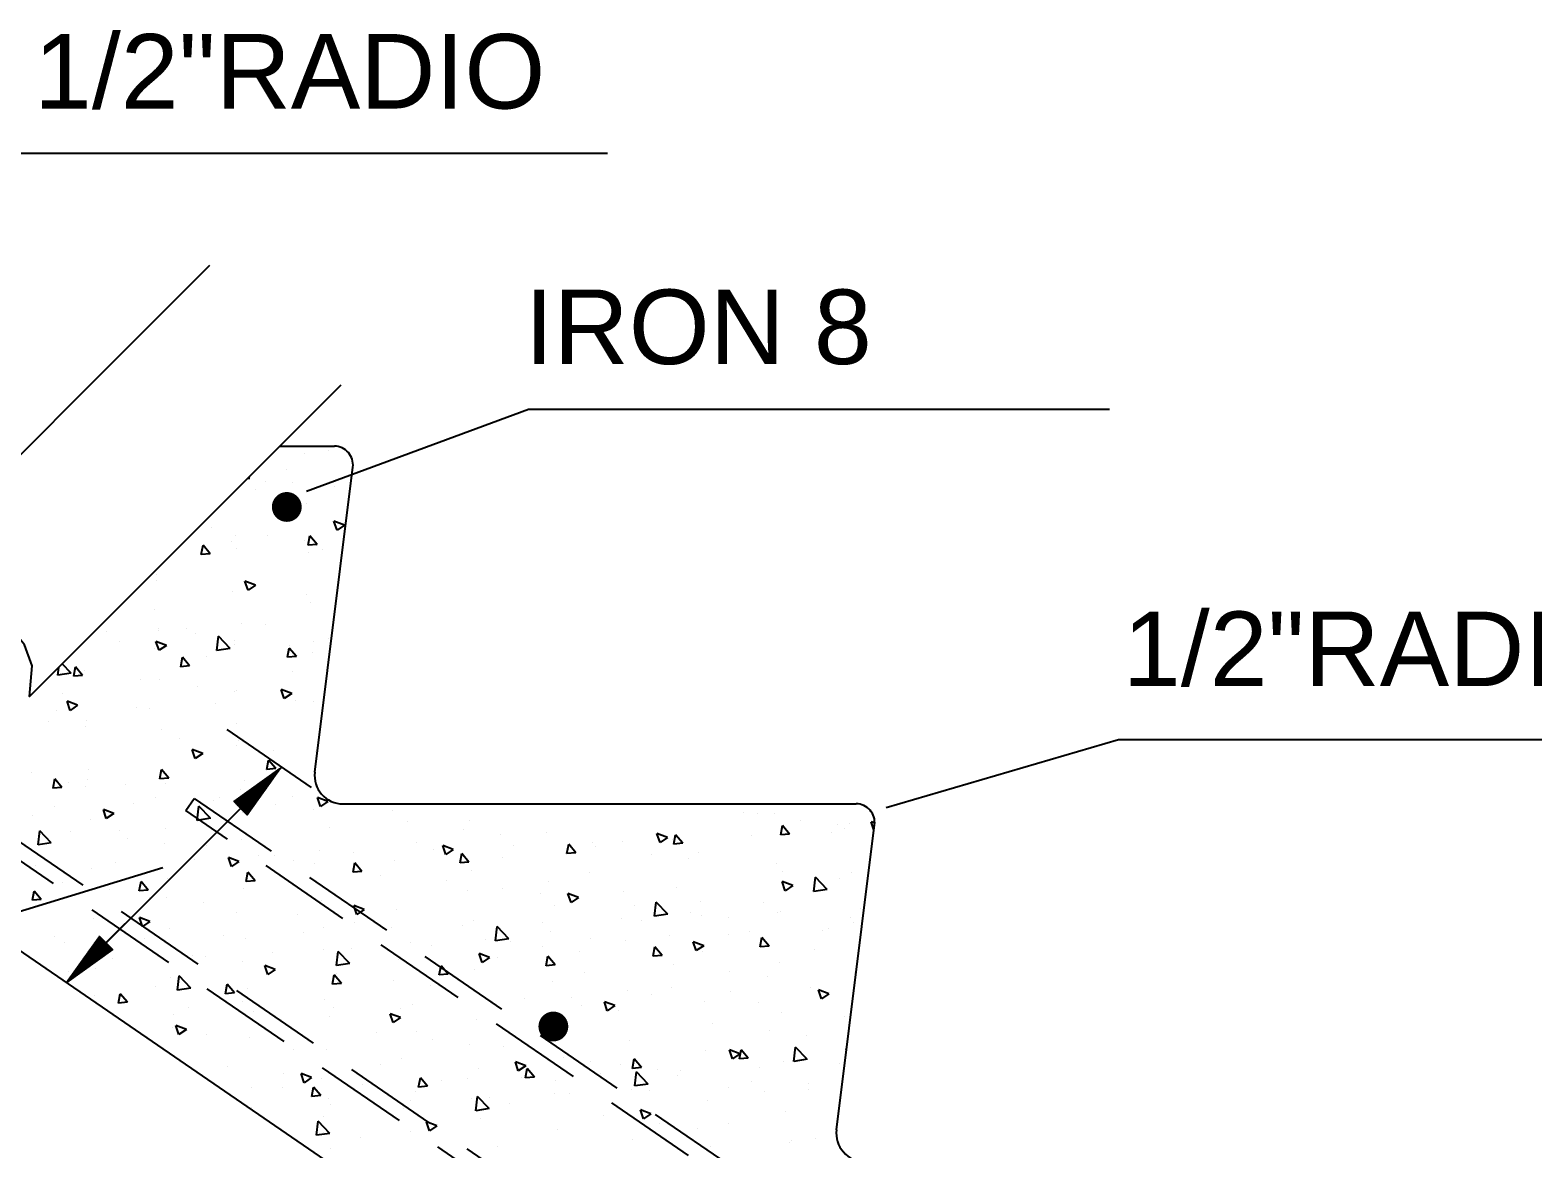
# Model space of a CAD drawing. Header units: millimetres. Extents: x 221 to 543, y -43 to 148.
# Drawn here: x 363.344 to 367.376, y 129.69 to 132.693 of the extents above; entities that cross this region are included whole.
import ezdxf

# ---------------------------------------------------------------- set-up
doc = ezdxf.new("R2010")
doc.units = ezdxf.units.MM
doc.linetypes.add('HIDDEN', pattern=[0.375, 0.25, -0.125])
for name, color, linetype in [('NOTAS', 7, 'Continuous'), ('SOMBRAS', 7, 'Continuous'), ('TRAZO', 7, 'Continuous')]:
    doc.layers.add(name, color=color, linetype=linetype)
doc.styles.add('HELV', font='HELVC-MS.SHX')

# ---------------------------------------------------------------- blocks, each defined once
blk = doc.blocks.new('*X18')
at = {"color": 0}
for p, q in [((-185.85, 209.5), (-185.85, 209.5)), ((-184.28, 209.27), (-184.28, 209.27)), ((-183.05, 208.2), (-183.05, 208.2)), ((-186.28, 207.08), (-186.28, 207.08)), ((-183.45, 207.3), (-183.45, 207.3)), ((-181.65, 207.39), (-181.65, 207.39)), ((-180.94, 206.85), (-180.94, 206.85)), ((-180.59, 207.59), (-180.52, 207.67)), ((-180.59, 207.59), (-180.41, 207.57)), ((-184.4, 205.94), (-184.4, 205.94)), ((-186.93, 204.46), (-186.23, 204.73)), ((-186.44, 204.12), (-186.23, 204.73)), ((-186.93, 204.46), (-186.44, 204.12)), ((-185.1, 203.17), (-184.62, 203.75)), ((-184.51, 203.12), (-184.62, 203.75)), ((-181.78, 203.78), (-181.78, 203.78)), ((-179.63, 203.8), (-179.63, 203.8)), ((-177.99, 204.28), (-177.99, 204.28)), ((-185.46, 202.8), (-185.46, 202.8)), ((-185.1, 203.17), (-184.51, 203.12)), ((-185.04, 203.11), (-185.04, 203.11)), ((-184.28, 203.45), (-184.28, 203.45)), ((-179.7, 202.89), (-179.7, 202.89)), ((-179.33, 203.36), (-179.33, 203.36)), ((-177.93, 202.54), (-177.45, 203.12)), ((-177.33, 202.49), (-177.45, 203.12)), ((-184.52, 202.61), (-184.52, 202.61)), ((-177.93, 202.54), (-177.33, 202.49)), ((-180.96, 200.43), (-180.26, 200.7)), ((-180.47, 200.1), (-180.26, 200.7)), ((-174.32, 200.74), (-174.32, 200.74)), ((-174.3, 201.16), (-174.3, 201.16)), ((-184.41, 199.83), (-184.41, 199.83)), ((-180.96, 200.43), (-180.47, 200.1)), ((-180.62, 200.33), (-180.62, 200.33)), ((-179.45, 200.03), (-179.45, 200.03)), ((-184.64, 199.28), (-184.64, 199.28)), ((-174.21, 198.84), (-174.21, 198.84)), ((-181.65, 197.78), (-181.65, 197.78)), ((-180.04, 197.84), (-180.04, 197.84)), ((-185.88, 196.84), (-185.88, 196.84)), ((-184.88, 196.66), (-184.88, 196.66)), ((-179.57, 196.7), (-179.57, 196.7)), ((-179.27, 196.2), (-178.49, 197.01)), ((-178.38, 196.06), (-178.49, 197.01)), ((-176.93, 197.22), (-176.93, 197.22)), ((-176.31, 197.55), (-176.31, 197.55)), ((-174.99, 196.4), (-174.29, 196.67)), ((-174.5, 196.07), (-174.29, 196.67)), ((-174.44, 197.41), (-174.44, 197.41)), ((-174.43, 197.55), (-174.43, 197.55)), ((-171.82, 196.64), (-171.82, 196.64)), ((-170.97, 197.33), (-170.97, 197.33)), ((-184.77, 195.95), (-184.77, 195.95)), ((-183.72, 195.65), (-183.23, 196.22)), ((-183.72, 195.65), (-183.12, 195.6)), ((-183.25, 196.39), (-183.25, 196.39)), ((-183.12, 195.6), (-183.23, 196.22)), ((-179.54, 196.44), (-179.54, 196.44)), ((-179.27, 196.2), (-178.38, 196.06)), ((-177.65, 195.64), (-177.65, 195.64)), ((-176.54, 195.02), (-176.06, 195.6)), ((-175.95, 194.97), (-176.06, 195.6)), ((-174.99, 196.4), (-174.5, 196.07)), ((-174.2, 196.21), (-174.2, 196.21)), ((-168.86, 195.98), (-168.86, 195.98)), ((-183.48, 194.64), (-183.48, 194.64)), ((-176.54, 195.02), (-175.94, 194.97)), ((-169.51, 194.72), (-169.51, 194.72)), ((-169.37, 194.39), (-168.89, 194.97)), ((-168.77, 194.34), (-168.89, 194.97)), ((-168.6, 194.54), (-168, 195.16)), ((-167.71, 194.4), (-167.77, 194.92)), ((-177.06, 193.61), (-177.06, 193.61)), ((-174.56, 194.08), (-174.56, 194.08)), ((-173.27, 194.1), (-173.27, 194.1)), ((-169.37, 194.39), (-168.77, 194.34)), ((-168.6, 194.54), (-167.71, 194.4)), ((-184.89, 192.62), (-184.89, 192.62)), ((-183.64, 192.7), (-183.64, 192.7)), ((-183.4, 193.18), (-182.7, 193.45)), ((-183.4, 193.18), (-182.9, 192.84)), ((-182.9, 192.84), (-182.7, 193.45)), ((-179.69, 193.37), (-179.69, 193.37)), ((-179.56, 193.28), (-179.56, 193.28)), ((-169.03, 192.38), (-168.33, 192.65)), ((-168.53, 192.04), (-168.33, 192.65)), ((-168, 193.14), (-168, 193.14)), ((-178.3, 192.47), (-178.3, 192.47)), ((-173.83, 192.14), (-173.83, 192.14)), ((-172.96, 192.24), (-172.96, 192.24)), ((-169.03, 192.38), (-168.53, 192.04)), ((-167.62, 192.02), (-167.62, 192.02)), ((-179.66, 191.14), (-179.66, 191.14)), ((-174.68, 190.75), (-174.68, 190.75)), ((-169.63, 191.39), (-169.63, 191.39)), ((-169.59, 190.99), (-169.59, 190.99)), ((-167.09, 191.32), (-167.09, 191.32)), ((-179.82, 190.04), (-179.82, 190.04)), ((-179.69, 189.66), (-179.69, 189.66)), ((-175.9, 190.16), (-175.9, 190.16)), ((-185.01, 189.29), (-185.01, 189.29)), ((-182.33, 188.13), (-181.85, 188.7)), ((-182.2, 189.33), (-182.2, 189.33)), ((-181.73, 188.07), (-181.85, 188.7)), ((-177.43, 189.15), (-176.73, 189.42)), ((-177.43, 189.15), (-176.93, 188.82)), ((-176.93, 188.82), (-176.73, 189.42)), ((-182.33, 188.13), (-181.73, 188.07)), ((-175.16, 187.5), (-174.67, 188.07)), ((-174.56, 187.45), (-174.67, 188.07)), ((-169.75, 188.06), (-169.75, 188.06)), ((-165.93, 187.88), (-165.93, 187.88)), ((-180.25, 187.36), (-180.25, 187.36)), ((-179.94, 186.72), (-179.94, 186.72)), ((-175.16, 187.5), (-174.56, 187.45)), ((-174.91, 187.13), (-174.91, 187.13)), ((-174.8, 187.42), (-174.8, 187.42)), ((-172.22, 187.05), (-172.22, 187.05)), ((-169.72, 187.38), (-169.72, 187.38)), ((-169.57, 186.91), (-169.57, 186.91)), ((-168.41, 187.18), (-168.41, 187.18)), ((-167.98, 186.87), (-167.5, 187.45)), ((-167.98, 186.87), (-167.38, 186.82)), ((-167.39, 186.82), (-167.5, 187.45)), ((-185.83, 185.93), (-185.13, 186.2)), ((-185.83, 185.93), (-185.33, 185.59)), ((-185.33, 185.59), (-185.13, 186.2)), ((-185.13, 185.97), (-185.13, 185.97)), ((-183.48, 186.24), (-183.48, 186.24)), ((-182.32, 185.72), (-182.32, 185.72)), ((-178.54, 186.22), (-178.54, 186.22)), ((-178.14, 186.02), (-178.14, 186.02)), ((-177.94, 184.8), (-177.16, 185.61)), ((-177.05, 184.66), (-177.16, 185.61)), ((-174.24, 186.17), (-174.24, 186.17)), ((-172.8, 185.79), (-172.8, 185.79)), ((-167.46, 185.57), (-167.46, 185.57)), ((-222.51, 184.48), (-222.27, 184.57)), ((-222.46, 184.03), (-222.27, 184.57)), ((-217.51, 184.68), (-217.51, 184.68)), ((-215.77, 185.11), (-215.77, 185.11)), ((-214.65, 185.13), (-214.65, 185.13)), ((-213.72, 185.18), (-213.72, 185.18)), ((-195.32, 184.62), (-195.32, 184.62)), ((-191.14, 184.56), (-191.14, 184.56)), ((-190.18, 185.33), (-190.18, 185.33)), ((-184.83, 185.39), (-184.83, 185.39)), ((-180.07, 185.17), (-180.07, 185.17)), ((-177.94, 184.8), (-177.05, 184.66)), ((-171.46, 185.13), (-170.76, 185.4)), ((-171.46, 185.13), (-170.96, 184.79)), ((-170.96, 184.79), (-170.76, 185.4)), ((-169.87, 184.73), (-169.87, 184.73)), ((-166.01, 184.98), (-166.01, 184.98)), ((-220.82, 184.47), (-220.82, 184.47)), ((-220.48, 184.13), (-220.48, 184.13)), ((-220.01, 184.35), (-220.01, 184.35)), ((-219.6, 183.86), (-219.6, 183.86)), ((-216.8, 183.74), (-216.32, 184.32)), ((-216.8, 183.74), (-216.21, 183.69)), ((-216.21, 183.69), (-216.32, 184.32)), ((-214.27, 183.63), (-214.27, 183.63)), ((-209.63, 183.12), (-209.15, 183.69)), ((-209.03, 183.06), (-209.15, 183.69)), ((-208.6, 183.5), (-207.9, 183.77)), ((-208.6, 183.5), (-208.11, 183.17)), ((-208.11, 183.17), (-207.9, 183.77)), ((-200.51, 183.87), (-200.51, 183.87)), ((-197.43, 183.73), (-197.43, 183.73)), ((-194.93, 184.06), (-194.93, 184.06)), ((-185.91, 184.17), (-185.91, 184.17)), ((-174.92, 184.09), (-174.92, 184.09)), ((-171.85, 183.98), (-171.85, 183.98)), ((-168.56, 183.93), (-168.56, 183.93)), ((-167.27, 183.15), (-166.49, 183.96)), ((-166.38, 183.01), (-166.49, 183.96)), ((-210.7, 182.53), (-210.7, 182.53)), ((-209.63, 183.12), (-209.03, 183.06)), ((-208.93, 183.4), (-208.93, 183.4)), ((-205.56, 183.23), (-205.56, 183.23)), ((-203.75, 182.9), (-203.75, 182.9)), ((-203.59, 183.18), (-203.59, 183.18)), ((-202.46, 182.49), (-201.98, 183.06)), ((-202.46, 182.49), (-201.86, 182.44)), ((-201.86, 182.44), (-201.98, 183.06)), ((-198.25, 182.95), (-198.25, 182.95)), ((-194.23, 182.7), (-193.53, 182.97)), ((-194.23, 182.7), (-193.74, 182.37)), ((-193.74, 182.37), (-193.53, 182.97)), ((-192.91, 182.73), (-192.91, 182.73)), ((-191.74, 183.17), (-191.74, 183.17)), ((-187.57, 182.5), (-187.57, 182.5)), ((-185.25, 182.64), (-185.25, 182.64)), ((-180.06, 183.39), (-180.06, 183.39)), ((-177.68, 182.98), (-177.68, 182.98)), ((-174.85, 183.1), (-174.85, 183.1)), ((-172.35, 183.43), (-172.35, 183.43)), ((-167.27, 183.15), (-166.38, 183.01)), ((-215.89, 181.78), (-215.89, 181.78)), ((-210.04, 182.07), (-210.04, 182.07)), ((-207.53, 182.4), (-207.53, 182.4)), ((-197.57, 182.17), (-197.57, 182.17)), ((-195.29, 181.86), (-194.8, 182.43)), ((-195.29, 181.86), (-194.69, 181.81)), ((-194.69, 181.81), (-194.8, 182.43)), ((-190.3, 182), (-190.3, 182)), ((-188.11, 181.23), (-187.63, 181.81)), ((-187.52, 181.18), (-187.63, 181.81)), ((-184.95, 181.77), (-184.95, 181.77)), ((-183.51, 181.98), (-183.51, 181.98)), ((-182.24, 182.28), (-182.24, 182.28)), ((-181.17, 182.27), (-181.17, 182.27)), ((-179.86, 181.9), (-179.16, 182.17)), ((-179.86, 181.9), (-179.36, 181.57)), ((-179.36, 181.57), (-179.16, 182.17)), ((-176.9, 182.05), (-176.9, 182.05)), ((-171.56, 181.83), (-171.56, 181.83)), ((-166.22, 181.6), (-166.22, 181.6)), ((-220.94, 181.14), (-220.94, 181.14)), ((-220.14, 180.74), (-220.14, 180.74)), ((-219.31, 180.03), (-218.53, 180.84)), ((-218.42, 179.89), (-218.53, 180.84)), ((-217.01, 180.28), (-216.31, 180.55)), ((-216.51, 179.94), (-216.31, 180.55)), ((-216.35, 181.24), (-216.35, 181.24)), ((-203.4, 181.17), (-203.4, 181.17)), ((-200.63, 180.54), (-200.63, 180.54)), ((-195.44, 181.29), (-195.44, 181.29)), ((-193.77, 180.61), (-193.77, 180.61)), ((-189.34, 180.98), (-189.34, 180.98)), ((-188.11, 181.23), (-187.52, 181.18)), ((-187.46, 181.44), (-187.46, 181.44)), ((-180.94, 180.61), (-180.46, 181.18)), ((-180.94, 180.61), (-180.34, 180.55)), ((-180.34, 180.55), (-180.46, 181.18)), ((-175.05, 180.76), (-175.05, 180.76)), ((-173.77, 179.98), (-173.29, 180.55)), ((-173.17, 179.93), (-173.29, 180.55)), ((-169.99, 181.4), (-169.99, 181.4)), ((-168.03, 180.48), (-168.03, 180.48)), ((-219.31, 180.03), (-218.42, 179.89)), ((-217.01, 180.28), (-216.51, 179.94)), ((-209.23, 180.17), (-209.23, 180.17)), ((-205.68, 179.9), (-205.68, 179.9)), ((-202.63, 179.48), (-201.93, 179.75)), ((-202.63, 179.48), (-202.14, 179.14)), ((-202.14, 179.14), (-201.93, 179.75)), ((-200.06, 179.78), (-200.06, 179.78)), ((-197.56, 180.11), (-197.56, 180.11)), ((-195.17, 179.97), (-195.17, 179.97)), ((-180.18, 180.06), (-180.18, 180.06)), ((-174.98, 179.49), (-174.98, 179.49)), ((-173.86, 179.48), (-173.86, 179.48)), ((-173.77, 179.98), (-173.17, 179.93)), ((-171.19, 179.99), (-171.19, 179.99)), ((-166.6, 179.35), (-166.11, 179.92)), ((-166, 179.3), (-166.11, 179.92)), ((-221.55, 178.75), (-221.55, 178.75)), ((-216.21, 178.52), (-216.21, 178.52)), ((-215.06, 179.17), (-215.06, 179.17)), ((-210.82, 179.2), (-210.82, 179.2)), ((-210.17, 178.45), (-210.17, 178.45)), ((-208.63, 178.37), (-207.85, 179.18)), ((-207.74, 178.23), (-207.85, 179.18)), ((-206.38, 178.95), (-206.38, 178.95)), ((-201.01, 178.97), (-201.01, 178.97)), ((-190.43, 178.67), (-190.43, 178.67)), ((-188.26, 178.68), (-187.56, 178.95)), ((-188.26, 178.68), (-187.77, 178.34)), ((-187.77, 178.34), (-187.56, 178.95)), ((-185.37, 179.31), (-185.37, 179.31)), ((-179.69, 178.48), (-179.69, 178.48)), ((-177.48, 179.16), (-177.48, 179.16)), ((-166.6, 179.35), (-166, 179.3)), ((-221.06, 177.81), (-221.06, 177.81)), ((-220.9, 178.17), (-220.9, 178.17)), ((-216.01, 178.45), (-216.01, 178.45)), ((-212.67, 178.12), (-212.67, 178.12)), ((-210.88, 178.29), (-210.88, 178.29)), ((-208.63, 178.37), (-207.74, 178.23)), ((-206.84, 177.97), (-206.84, 177.97)), ((-205.54, 178.07), (-205.54, 178.07)), ((-200.2, 177.84), (-200.2, 177.84)), ((-197.96, 176.72), (-197.18, 177.53)), ((-197.07, 176.58), (-197.18, 177.53)), ((-195.56, 177.96), (-195.56, 177.96)), ((-194.86, 177.62), (-194.86, 177.62)), ((-190.09, 177.5), (-190.09, 177.5)), ((-187.58, 177.83), (-187.58, 177.83)), ((-185.52, 177.48), (-185.52, 177.48)), ((-183.8, 178.33), (-183.8, 178.33)), ((-173.89, 177.88), (-173.19, 178.14)), ((-173.89, 177.88), (-173.39, 177.54)), ((-173.39, 177.54), (-173.19, 178.14)), ((-170.12, 178.07), (-170.12, 178.07)), ((-219.44, 177.4), (-219.44, 177.4)), ((-218.98, 177.29), (-218.98, 177.29)), ((-215.42, 176.22), (-214.93, 176.8)), ((-214.82, 176.17), (-214.93, 176.8)), ((-214.1, 177.18), (-214.1, 177.18)), ((-212.67, 176.97), (-212.67, 176.97)), ((-211.04, 176.25), (-210.34, 176.52)), ((-210.54, 175.92), (-210.34, 176.52)), ((-208.77, 176.95), (-208.77, 176.95)), ((-205.8, 176.57), (-205.8, 176.57)), ((-203.43, 176.73), (-203.43, 176.73)), ((-200.75, 177.21), (-200.75, 177.21)), ((-198.09, 176.5), (-198.09, 176.5)), ((-197.96, 176.72), (-197.07, 176.58)), ((-196.4, 176.67), (-196.4, 176.67)), ((-191.35, 176.48), (-191.35, 176.48)), ((-189.52, 177.39), (-189.52, 177.39)), ((-184.18, 177.17), (-184.18, 177.17)), ((-180.3, 176.73), (-180.3, 176.73)), ((-178.85, 176.94), (-178.85, 176.94)), ((-175.17, 177.43), (-175.17, 177.43)), ((-173.51, 176.72), (-173.51, 176.72)), ((-168.17, 176.49), (-168.17, 176.49)), ((-167.51, 176.88), (-167.51, 176.88)), ((-218.5, 175.97), (-218.5, 175.97)), ((-215.42, 176.22), (-214.82, 176.17)), ((-211.04, 176.25), (-210.54, 175.92)), ((-210.94, 175.87), (-210.94, 175.87)), ((-208.24, 175.59), (-207.76, 176.17)), ((-208.24, 175.59), (-207.65, 175.54)), ((-207.65, 175.54), (-207.76, 176.17)), ((-202.69, 175.84), (-202.69, 175.84)), ((-201.07, 174.97), (-200.59, 175.54)), ((-200.47, 174.91), (-200.59, 175.54)), ((-200.19, 176.17), (-200.19, 176.17)), ((-197.19, 175.47), (-197.19, 175.47)), ((-196.67, 175.45), (-195.97, 175.72)), ((-196.67, 175.45), (-196.17, 175.12)), ((-196.17, 175.12), (-195.97, 175.72)), ((-192.75, 176.28), (-192.75, 176.28)), ((-187.41, 176.05), (-187.41, 176.05)), ((-187.29, 175.06), (-186.51, 175.87)), ((-186.4, 174.92), (-186.51, 175.87)), ((-185.5, 175.98), (-185.5, 175.98)), ((-182.08, 175.82), (-182.08, 175.82)), ((-177.61, 175.55), (-177.61, 175.55)), ((-176.74, 175.6), (-176.74, 175.6)), ((-173.82, 176.04), (-173.82, 176.04)), ((-221.18, 174.48), (-221.18, 174.48)), ((-216.13, 175.12), (-216.13, 175.12)), ((-212.8, 174.51), (-212.8, 174.51)), ((-209.01, 175.01), (-209.01, 175.01)), ((-203.02, 174.47), (-203.02, 174.47)), ((-201.07, 174.97), (-200.47, 174.91)), ((-195.68, 174.63), (-195.68, 174.63)), ((-193.9, 174.34), (-193.42, 174.91)), ((-193.3, 174.29), (-193.42, 174.91)), ((-190.55, 175.34), (-190.55, 175.34)), ((-187.29, 175.06), (-186.4, 174.92)), ((-182.29, 174.65), (-181.59, 174.92)), ((-182.29, 174.65), (-181.8, 174.31)), ((-181.8, 174.31), (-181.59, 174.92)), ((-180.11, 175.22), (-180.11, 175.22)), ((-171.4, 175.37), (-171.4, 175.37)), ((-170.24, 174.74), (-170.24, 174.74)), ((-168.44, 174.51), (-168.44, 174.51)), ((-218.2, 173.44), (-218.2, 173.44)), ((-215.3, 174.18), (-215.3, 174.18)), ((-208.85, 173.47), (-208.85, 173.47)), ((-200.88, 173.88), (-200.88, 173.88)), ((-193.9, 174.34), (-193.3, 174.29)), ((-192.72, 173.56), (-192.72, 173.56)), ((-190.21, 173.89), (-190.21, 173.89)), ((-186.73, 173.71), (-186.24, 174.29)), ((-186.73, 173.71), (-186.13, 173.66)), ((-186.43, 174.38), (-186.43, 174.38)), ((-186.13, 173.66), (-186.24, 174.29)), ((-179.55, 173.08), (-179.07, 173.66)), ((-178.96, 173.03), (-179.07, 173.66)), ((-176.62, 173.41), (-175.84, 174.22)), ((-175.73, 173.27), (-175.84, 174.22)), ((-175.29, 174.1), (-175.29, 174.1)), ((-174.27, 173.51), (-174.27, 173.51)), ((-219.44, 173.03), (-218.74, 173.3)), ((-219.44, 173.03), (-218.94, 172.69)), ((-218.94, 172.69), (-218.74, 173.3)), ((-214.68, 172.47), (-214.68, 172.47)), ((-212.86, 173.21), (-212.86, 173.21)), ((-211.06, 172.54), (-211.06, 172.54)), ((-207.53, 172.99), (-207.53, 172.99)), ((-205.93, 173.24), (-205.93, 173.24)), ((-205.07, 172.23), (-204.37, 172.49)), ((-204.57, 171.89), (-204.37, 172.49)), ((-202.19, 172.76), (-202.19, 172.76)), ((-199.03, 172.72), (-199.03, 172.72)), ((-196.85, 172.54), (-196.85, 172.54)), ((-185.62, 172.65), (-185.62, 172.65)), ((-180.42, 173.4), (-180.42, 173.4)), ((-180.1, 172.51), (-180.1, 172.51)), ((-179.55, 173.08), (-178.96, 173.03)), ((-176.62, 173.41), (-175.73, 173.27)), ((-172.38, 172.46), (-171.9, 173.03)), ((-172.38, 172.46), (-171.78, 172.4)), ((-171.78, 172.4), (-171.9, 173.03)), ((-170.14, 172.93), (-170.14, 172.93)), ((-220.51, 171.47), (-220.51, 171.47)), ((-216.25, 171.79), (-216.25, 171.79)), ((-205.32, 171.9), (-205.32, 171.9)), ((-205.07, 172.23), (-204.57, 171.89)), ((-202.82, 172.23), (-202.82, 172.23)), ((-191.51, 172.31), (-191.51, 172.31)), ((-190.7, 171.43), (-190, 171.69)), ((-190.7, 171.43), (-190.2, 171.09)), ((-190.67, 172.01), (-190.67, 172.01)), ((-190.2, 171.09), (-190, 171.69)), ((-186.17, 172.08), (-186.17, 172.08)), ((-185.94, 171.51), (-185.94, 171.51)), ((-180.84, 171.86), (-180.84, 171.86)), ((-180.24, 171.6), (-180.24, 171.6)), ((-176.45, 172.1), (-176.45, 172.1)), ((-175.5, 171.63), (-175.5, 171.63)), ((-215.43, 170.57), (-215.43, 170.57)), ((-211.64, 171.06), (-211.64, 171.06)), ((-201, 170.56), (-201, 170.56)), ((-195.8, 171.31), (-195.8, 171.31)), ((-191.77, 170.51), (-191.77, 170.51)), ((-189.06, 170.44), (-189.06, 170.44)), ((-182.74, 171.27), (-182.74, 171.27)), ((-176.33, 170.62), (-175.63, 170.89)), ((-176.33, 170.62), (-175.83, 170.29)), ((-175.83, 170.29), (-175.63, 170.89)), ((-175.41, 170.77), (-175.41, 170.77)), ((-220.6, 169.27), (-220.64, 169.45)), ((-217.98, 168.63), (-217.2, 169.44)), ((-217.93, 170.24), (-217.93, 170.24)), ((-217.09, 168.49), (-217.2, 169.44)), ((-206.05, 169.92), (-206.05, 169.92)), ((-197.6, 169.51), (-197.6, 169.51)), ((-195.35, 169.61), (-195.35, 169.61)), ((-192.85, 169.94), (-192.85, 169.94)), ((-180.55, 170.07), (-180.55, 170.07)), ((-177.71, 170.31), (-177.71, 170.31)), ((-220.61, 169.28), (-220.6, 169.27)), ((-217.98, 168.63), (-217.09, 168.49)), ((-216.38, 168.46), (-216.38, 168.46)), ((-214.03, 168.7), (-213.55, 169.27)), ((-214.03, 168.7), (-213.43, 168.65)), ((-213.43, 168.65), (-213.55, 169.27)), ((-213.47, 169), (-212.77, 169.27)), ((-213.47, 169), (-212.97, 168.67)), ((-212.97, 168.66), (-212.77, 169.27)), ((-211.18, 169.21), (-211.18, 169.21)), ((-206.86, 168.07), (-206.37, 168.65)), ((-206.26, 168.02), (-206.37, 168.65)), ((-203.43, 168.51), (-203.43, 168.51)), ((-201.66, 168.78), (-201.66, 168.78)), ((-199.1, 168.2), (-198.4, 168.47)), ((-198.6, 167.86), (-198.4, 168.47)), ((-190.79, 168.68), (-190.79, 168.68)), ((-185.74, 169.32), (-185.74, 169.32)), ((-183.54, 169.31), (-183.54, 169.31)), ((-220.15, 168.33), (-220.15, 168.33)), ((-214.81, 168.1), (-214.81, 168.1)), ((-209.47, 167.88), (-209.47, 167.88)), ((-209.26, 167.51), (-209.26, 167.51)), ((-207.95, 167.95), (-207.95, 167.95)), ((-207.31, 166.97), (-206.53, 167.79)), ((-206.86, 168.07), (-206.26, 168.02)), ((-206.42, 166.84), (-206.53, 167.79)), ((-205.45, 168.28), (-205.45, 168.28)), ((-204.14, 167.65), (-204.14, 167.65)), ((-199.68, 167.44), (-199.2, 168.02)), ((-199.68, 167.44), (-199.09, 167.39)), ((-199.09, 167.39), (-199.2, 168.02)), ((-199.1, 168.2), (-198.6, 167.86)), ((-198.8, 167.43), (-198.8, 167.43)), ((-195.92, 167.98), (-195.92, 167.98)), ((-192.51, 166.82), (-192.03, 167.39)), ((-191.91, 166.76), (-192.03, 167.39)), ((-189.37, 168.31), (-189.37, 168.31)), ((-184.73, 167.4), (-184.03, 167.67)), ((-184.73, 167.4), (-184.23, 167.06)), ((-184.23, 167.06), (-184.03, 167.67)), ((-182.87, 167.66), (-182.87, 167.66)), ((-179.08, 168.16), (-179.08, 168.16)), ((-218.06, 166.62), (-218.06, 166.62)), ((-218.04, 166.98), (-218.04, 166.98)), ((-215.09, 166.5), (-215.09, 166.5)), ((-214.27, 167.12), (-214.27, 167.12)), ((-212.7, 166.76), (-212.7, 166.76)), ((-207.37, 166.53), (-207.37, 166.53)), ((-207.31, 166.97), (-206.42, 166.84)), ((-206.17, 166.59), (-206.17, 166.59)), ((-201.12, 167.23), (-201.12, 167.23)), ((-195.2, 167.31), (-195.2, 167.31)), ((-193.46, 167.2), (-193.46, 167.2)), ((-192.51, 166.82), (-191.91, 166.76)), ((-191.69, 166.5), (-191.69, 166.5)), ((-188.12, 166.97), (-188.12, 166.97)), ((-185.37, 167.33), (-185.37, 167.33)), ((-185.34, 166.19), (-184.86, 166.76)), ((-184.74, 166.14), (-184.86, 166.76)), ((-182.78, 166.75), (-182.78, 166.75)), ((-180.67, 166.74), (-180.67, 166.74)), ((-211.3, 165.88), (-211.3, 165.88)), ((-202.03, 166.31), (-202.03, 166.31)), ((-201.03, 166.31), (-201.03, 166.31)), ((-197.98, 165.67), (-197.98, 165.67)), ((-196.69, 166.08), (-196.69, 166.08)), ((-196.64, 165.32), (-195.86, 166.13)), ((-195.75, 165.18), (-195.86, 166.13)), ((-195.48, 166), (-195.48, 166)), ((-191.35, 165.86), (-191.35, 165.86)), ((-190.91, 165.35), (-190.91, 165.35)), ((-186.01, 165.63), (-186.01, 165.63)), ((-185.86, 165.99), (-185.86, 165.99)), ((-185.34, 166.19), (-184.74, 166.14)), ((-180.67, 165.41), (-180.67, 165.41)), ((-216.5, 165.13), (-216.5, 165.13)), ((-207.5, 164.97), (-206.8, 165.24)), ((-207.5, 164.97), (-207, 164.64)), ((-207, 164.64), (-206.8, 165.24)), ((-206.87, 165.31), (-206.87, 165.31)), ((-204.29, 164.84), (-204.29, 164.84)), ((-196.64, 165.32), (-195.75, 165.18)), ((-196.05, 164.65), (-196.05, 164.65)), ((-193.13, 164.17), (-192.43, 164.44)), ((-192.63, 163.84), (-192.43, 164.44)), ((-185.96, 163.66), (-185.18, 164.48)), ((-185.55, 164.81), (-185.55, 164.81)), ((-185.07, 163.53), (-185.18, 164.48)), ((-212.7, 164.31), (-212.7, 164.31)), ((-210.59, 164.01), (-210.59, 164.01)), ((-208.08, 164.34), (-208.08, 164.34)), ((-201.24, 163.9), (-201.24, 163.9)), ((-193.13, 164.17), (-192.63, 163.84)), ((-191.38, 163.81), (-191.38, 163.81)), ((-188, 163.38), (-188, 163.38)), ((-185.96, 163.66), (-185.07, 163.53)), ((-185.5, 163.71), (-185.5, 163.71)), ((-218.53, 163.31), (-218.53, 163.31)), ((-216.9, 163.18), (-216.9, 163.18)), ((-216.8, 163.02), (-216.8, 163.02)), ((-211.46, 162.79), (-211.46, 162.79)), ((-206.29, 163.26), (-206.29, 163.26)), ((-197.22, 162.81), (-197.22, 162.81)), ((-185.98, 162.66), (-185.98, 162.66))]:
    blk.add_line(p, q, dxfattribs=at)
blk = doc.blocks.new('*X25')
at = {"color": 0}
for p, q in [((-1, 0.591), (-0.994, 0.597)), ((-1, 0.584), (-0.988, 0.596)), ((-1, 0.577), (-0.982, 0.595)), ((-1, 0.57), (-0.976, 0.594)), ((-1, 0.563), (-0.97, 0.593)), ((-1, 0.556), (-0.964, 0.592)), ((-1, 0.549), (-0.958, 0.591)), ((-1, 0.541), (-0.952, 0.589)), ((-1, 0.534), (-0.946, 0.588)), ((-1, 0.527), (-0.94, 0.587)), ((-1, 0.52), (-0.934, 0.586)), ((-1, 0.513), (-0.928, 0.585)), ((-1, 0.506), (-0.922, 0.584)), ((-1, 0.499), (-0.916, 0.583)), ((-1, 0.492), (-0.91, 0.582)), ((-1, 0.485), (-0.904, 0.581)), ((-1, 0.478), (-0.897, 0.58)), ((-1, 0.471), (-0.891, 0.579)), ((-1, 0.464), (-0.885, 0.578)), ((-1, 0.457), (-0.879, 0.577)), ((-1, 0.45), (-0.873, 0.576)), ((-1, 0.442), (-0.867, 0.575)), ((-1, 0.435), (-0.861, 0.574)), ((-1, 0.428), (-0.855, 0.573)), ((-1, 0.421), (-0.849, 0.572)), ((-1, 0.414), (-0.843, 0.571)), ((-1, 0.407), (-0.837, 0.57)), ((-1, 0.4), (-0.831, 0.569)), ((-1, 0.393), (-0.825, 0.568)), ((-1, 0.386), (-0.819, 0.567)), ((-1, 0.379), (-0.813, 0.566)), ((-1, 0.372), (-0.807, 0.565)), ((-1, 0.365), (-0.8, 0.564)), ((-1, 0.358), (-0.794, 0.563)), ((-1, 0.351), (-0.788, 0.562)), ((-1, 0.344), (-0.782, 0.561)), ((-1, 0.336), (-0.776, 0.56)), ((-1, 0.329), (-0.77, 0.559)), ((-1, 0.322), (-0.764, 0.558)), ((-1, 0.315), (-0.758, 0.557)), ((-1, 0.308), (-0.752, 0.556)), ((-1, 0.301), (-0.746, 0.555)), ((-1, 0.294), (-0.74, 0.554)), ((-1, 0.287), (-0.734, 0.553)), ((-1, 0.28), (-0.728, 0.552)), ((-1, 0.273), (-0.722, 0.551)), ((-1, 0.266), (-0.716, 0.55)), ((-0.993, 0.265), (-0.71, 0.549)), ((-0.985, 0.267), (-0.703, 0.548)), ((-0.976, 0.268), (-0.697, 0.547)), ((-0.968, 0.27), (-0.691, 0.546)), ((-0.959, 0.271), (-0.685, 0.545)), ((-0.951, 0.272), (-0.679, 0.544)), ((-0.942, 0.274), (-0.673, 0.543)), ((-0.934, 0.275), (-0.667, 0.542)), ((-0.926, 0.277), (-0.661, 0.541)), ((-0.917, 0.278), (-0.655, 0.54)), ((-0.909, 0.279), (-0.649, 0.539)), ((-0.9, 0.281), (-0.643, 0.538)), ((-0.892, 0.282), (-0.637, 0.537)), ((-0.883, 0.284), (-0.631, 0.536)), ((-0.875, 0.285), (-0.625, 0.535)), ((-0.866, 0.286), (-0.619, 0.534)), ((-0.858, 0.288), (-0.613, 0.533)), ((-0.849, 0.289), (-0.607, 0.532)), ((-0.841, 0.291), (-0.6, 0.531)), ((-0.832, 0.292), (-0.594, 0.53)), ((-0.824, 0.294), (-0.588, 0.529)), ((-0.815, 0.295), (-0.582, 0.528)), ((-0.807, 0.296), (-0.576, 0.527)), ((-0.798, 0.298), (-0.57, 0.526)), ((-0.79, 0.299), (-0.564, 0.525)), ((-0.781, 0.301), (-0.558, 0.524)), ((-0.773, 0.302), (-0.552, 0.523)), ((-0.764, 0.303), (-0.546, 0.522)), ((-0.756, 0.305), (-0.54, 0.521)), ((-0.747, 0.306), (-0.534, 0.52)), ((-0.739, 0.308), (-0.528, 0.519)), ((-0.73, 0.309), (-0.522, 0.518)), ((-0.722, 0.311), (-0.516, 0.517)), ((-0.713, 0.312), (-0.51, 0.516)), ((-0.705, 0.313), (-0.503, 0.515)), ((-0.696, 0.315), (-0.497, 0.514)), ((-0.688, 0.316), (-0.491, 0.513)), ((-0.679, 0.318), (-0.485, 0.512)), ((-0.671, 0.319), (-0.479, 0.511)), ((-0.662, 0.32), (-0.473, 0.51)), ((-0.654, 0.322), (-0.467, 0.509)), ((-0.645, 0.323), (-0.461, 0.508)), ((-0.637, 0.325), (-0.455, 0.507)), ((-0.629, 0.326), (-0.449, 0.506)), ((-0.62, 0.327), (-0.443, 0.505)), ((-0.612, 0.329), (-0.437, 0.504)), ((-0.603, 0.33), (-0.431, 0.503)), ((-0.595, 0.332), (-0.425, 0.502)), ((-0.586, 0.333), (-0.419, 0.501)), ((-0.578, 0.335), (-0.413, 0.5)), ((-0.569, 0.336), (-0.407, 0.499)), ((-0.561, 0.337), (-0.4, 0.498)), ((-0.552, 0.339), (-0.394, 0.497)), ((-0.544, 0.34), (-0.388, 0.496)), ((-0.535, 0.342), (-0.382, 0.495)), ((-0.527, 0.343), (-0.376, 0.494)), ((-0.518, 0.344), (-0.37, 0.493)), ((-0.51, 0.346), (-0.364, 0.492)), ((-0.501, 0.347), (-0.358, 0.491)), ((-0.493, 0.349), (-0.352, 0.489)), ((-0.484, 0.35), (-0.346, 0.488)), ((-0.476, 0.352), (-0.34, 0.487)), ((-0.467, 0.353), (-0.334, 0.486)), ((-0.459, 0.354), (-0.328, 0.485)), ((-0.45, 0.356), (-0.322, 0.484)), ((-0.442, 0.357), (-0.316, 0.483)), ((-0.433, 0.359), (-0.31, 0.482)), ((-0.425, 0.36), (-0.303, 0.481)), ((-0.416, 0.361), (-0.297, 0.48)), ((-0.408, 0.363), (-0.291, 0.479)), ((-0.399, 0.364), (-0.285, 0.478)), ((-0.391, 0.366), (-0.279, 0.477)), ((-0.382, 0.367), (-0.273, 0.476)), ((-0.374, 0.369), (-0.267, 0.475)), ((-0.365, 0.37), (-0.261, 0.474)), ((-0.357, 0.371), (-0.255, 0.473)), ((-0.349, 0.373), (-0.249, 0.472)), ((-0.34, 0.374), (-0.243, 0.471)), ((-0.332, 0.376), (-0.237, 0.47)), ((-0.323, 0.377), (-0.231, 0.469)), ((-0.315, 0.378), (-0.225, 0.468)), ((-0.306, 0.38), (-0.219, 0.467)), ((-0.298, 0.381), (-0.213, 0.466)), ((-0.289, 0.383), (-0.207, 0.465)), ((-0.281, 0.384), (-0.2, 0.464)), ((-0.272, 0.385), (-0.194, 0.463)), ((-0.264, 0.387), (-0.188, 0.462)), ((-0.255, 0.388), (-0.182, 0.461)), ((-0.247, 0.39), (-0.176, 0.46)), ((-0.238, 0.391), (-0.17, 0.459)), ((-0.23, 0.393), (-0.164, 0.458)), ((-0.221, 0.394), (-0.158, 0.457)), ((-0.213, 0.395), (-0.152, 0.456)), ((-0.204, 0.397), (-0.146, 0.455)), ((-0.196, 0.398), (-0.14, 0.454)), ((-0.187, 0.4), (-0.134, 0.453)), ((-0.179, 0.401), (-0.128, 0.452)), ((-0.17, 0.402), (-0.122, 0.451)), ((-0.162, 0.404), (-0.116, 0.45)), ((-0.153, 0.405), (-0.11, 0.449)), ((-0.145, 0.407), (-0.103, 0.448)), ((-0.136, 0.408), (-0.097, 0.447)), ((-0.128, 0.41), (-0.091, 0.446)), ((-0.119, 0.411), (-0.085, 0.445)), ((-0.111, 0.412), (-0.079, 0.444)), ((-0.102, 0.414), (-0.073, 0.443)), ((-0.094, 0.415), (-0.067, 0.442)), ((-0.085, 0.417), (-0.061, 0.441)), ((-0.077, 0.418), (-0.055, 0.44)), ((-0.068, 0.419), (-0.049, 0.439)), ((-0.06, 0.421), (-0.043, 0.438)), ((-0.052, 0.422), (-0.037, 0.437)), ((-0.043, 0.424), (-0.031, 0.436)), ((-0.035, 0.425), (-0.025, 0.435)), ((-0.026, 0.426), (-0.019, 0.434)), ((-0.018, 0.428), (-0.013, 0.433)), ((-0.009, 0.429), (-0.006, 0.432)), ((-0.001, 0.431), (0, 0.431))]:
    blk.add_line(p, q, dxfattribs=at)

msp = doc.modelspace()

# ---------------------------------------------------------------- linework, layer by layer
at = {"linetype": 'ByBlock'}
for p, q in [((363.909, 130.6044), (363.8029, 130.4983)), ((363.5472, 130.2426), (363.6532, 130.3487))]:
    msp.add_line(p, q, dxfattribs=at)
for points in [[(364.015, 130.7105), (363.9266, 130.5867), (363.8913, 130.6221)], [(363.4411, 130.1365), (363.5295, 130.2603), (363.5648, 130.2249)]]:
    msp.add_lwpolyline(points, close=True)
at = {"layer": 'NOTAS'}
msp.add_line((363.4411, 130.1365), (364.0194, 130.7148), dxfattribs=at)
for points in [[(364.8928, 132.361), (363.2748, 132.361), (362.824, 132.499)], [(366.2405, 131.6739), (364.6808, 131.6739), (364.0852, 131.4544)], [(367.9009, 130.7881), (366.2647, 130.7881), (365.6411, 130.6057)], [(359.1815, 129.8405), (361.7265, 129.8405), (363.6997, 130.445)]]:
    msp.add_lwpolyline(points, dxfattribs=at)
at = {"layer": 'TRAZO'}
for p, q in [((364.0143, 131.576), (364.1602, 131.576)), ((364.1075, 130.7014), (364.2098, 131.5198)), ((364.0991, 130.6601), (363.8728, 130.8153)), ((364.183, 130.616), (365.5602, 130.616)), ((365.5075, 129.7414), (365.6098, 130.5598)), ((366.4169, 128.096), (362.9272, 130.4889))]:
    msp.add_line(p, q, dxfattribs=at)
for points in [[(363.825, 132.0608), (362.9897, 131.2256), (362.9967, 131.3081), (362.9758, 131.3648), (362.9281, 131.4245), (362.8803, 131.4126), (362.8475, 131.3499), (362.8386, 131.2455), (362.8744, 131.1022), (362.9372, 130.938), (362.9223, 130.8336), (362.8805, 130.7619), (362.8179, 130.759), (362.7671, 130.8336), (362.7641, 130.9082), (362.7958, 131.0317), (362.0624, 130.2983)], [(364.1776, 131.7392), (363.3423, 130.904), (363.3493, 130.9865), (363.3284, 131.0432), (363.2807, 131.1029), (363.2329, 131.091), (363.2001, 131.0283), (363.1912, 130.9239), (363.2271, 130.7806), (363.2898, 130.6164), (363.2749, 130.512), (363.2331, 130.4404), (363.1705, 130.4374), (363.1197, 130.512), (363.1167, 130.5867), (363.1484, 130.7101), (362.415, 129.9767)]]:
    msp.add_lwpolyline(points, dxfattribs=at)
at = {"layer": 'TRAZO', "const_width": 0.04}
for points in [[(364.0525, 131.4128, -1), (364.0125, 131.4128, -1)], [(364.7678, 130.0185, -1), (364.7278, 130.0185, -1)]]:
    msp.add_lwpolyline(points, format="xyb", close=True, dxfattribs=at)
at = {"layer": 'TRAZO', "linetype": 'HIDDEN'}
for points in [[(368.8169, 127.976), (367.585, 127.976), (363.7615, 130.5978), (363.7842, 130.6308), (367.5974, 128.016), (368.8169, 128.016)], [(363.2787, 130.5389), (366.2129, 128.5269), (366.1903, 128.4939), (363.267, 130.4984)]]:
    msp.add_lwpolyline(points, dxfattribs=at)
at = {"layer": 'TRAZO'}
for centre, radius, start, end in [((364.1602, 131.526), 0.05, 352.875, 90), ((364.183, 130.692), 0.076, 172.875, 270), ((365.5602, 130.566), 0.05, 352.875, 90), ((365.583, 129.732), 0.076, 172.875, 270)]:
    msp.add_arc(centre, radius, start, end, dxfattribs=at)

# ---------------------------------------------------------------- block references
at = {"xscale": -0.1500000000000173, "yscale": 0.1499999999999773, "zscale": 0.15}
for p, rotation in [((363.9693, 130.7562), 224.9999999999847), ((363.4868, 130.0908), 44.99999999998465)]:
    msp.add_blockref('*X25', p, dxfattribs=dict(at, rotation=rotation))
at = {"layer": 'SOMBRAS', "xscale": -0.03999999999996362, "yscale": 0.04000000000002046, "zscale": 0.04000000000000001}
msp.add_blockref('*X18', (356.7098, 123.1853), dxfattribs=at)

# ---------------------------------------------------------------- texts
at = {"layer": 'NOTAS', "style": 'HELV'}
for s, p in [('1/2"RADIO', (363.3541, 132.482)), ('IRON 8', (364.6709, 131.7962)), ('1/2"RADIO', (366.2761, 130.9322))]:
    msp.add_text(s, height=0.2, dxfattribs=at).set_placement(p)

doc.saveas('drawing.dxf')
